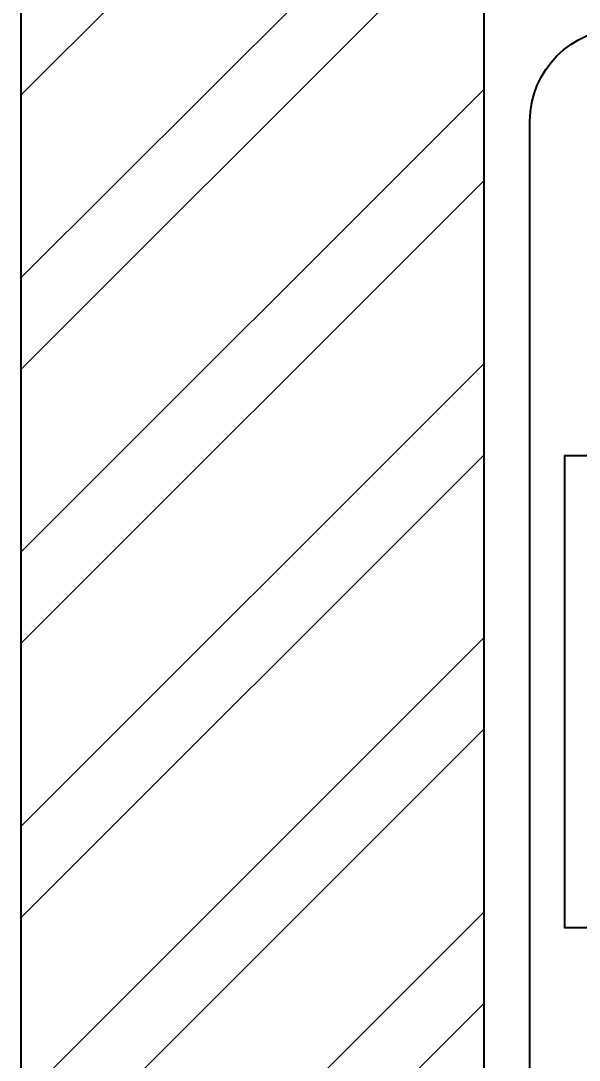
# Model space of a CAD drawing. Header units: millimetres. Extents: x 2137169 to 2150308, y 32445 to 49633.
# Drawn here: x 2141286 to 2141587, y 48586 to 49148 of the extents above; entities that cross this region are included whole.
import ezdxf

# ---------------------------------------------------------------- set-up
doc = ezdxf.new("R2010")
doc.units = ezdxf.units.MM
doc.header["$LTSCALE"] = 40
doc.layers.add('A-WALL', color=1, linetype='Continuous')
doc.layers.add('PDF_Geometry', color=7, linetype='Continuous')
for name, color, linetype, lineweight in [('LENS-DIM', 252, 'Continuous', 5), ('LENS-FURNITURE', 13, 'Continuous', 9), ('LENS_PARTITION', 21, 'Continuous', 25), ('LN-HATCH', 251, 'Continuous', 0)]:
    doc.layers.add(name, color=color, linetype=linetype, lineweight=lineweight)
doc.styles.get("Standard").update_dxf_attribs({"font": 'Gill Sans MT Condensed Regular.ttf', "height": 100})

# ---------------------------------------------------------------- blocks, each defined once
blk = doc.blocks.new('A$C0b04b9d4')
at = {"layer": 'LN-HATCH'}
h = blk.add_hatch(dxfattribs=at)
h.set_pattern_fill('ANSI32', color=256, scale=11, angle=180)
h.set_pattern_definition([(225, (-5155090.452047868, -36221.76382763917), (74.08711299882052, -74.08711299882054), []), (225, (-5155139.843477868, -36221.76382763917), (74.08711299882052, -74.08711299882054), [])])
h.paths.add_polyline_path([(6658.680859199725, 7739.755511949391), (6378.680859199725, 7739.755511949391), (5854.654239115305, -2299.541785838359), (6105.998849609867, -2284.262899265828)])
h.paths.add_polyline_path([(0, -2384.939611560192), (250.0000000009313, -2369.742461974907), (250, 11527.75913878053), (5777.598481958732, 10937.72861224186), (5778.732920842245, 11189.02773444867), (0, 11805.86501724692)])
at = {"layer": 'A-WALL'}
for p, q in [((0, 11805.86501724692), (0, -2384.939611560163)), ((250, 11527.75913878053), (250, -2369.742461974893))]:
    blk.add_line(p, q, dxfattribs=at)
blk = doc.blocks.new('MINGSING')
at = {"layer": 'LENS_PARTITION', "color": 1}
blk.add_lwpolyline([(0, 225.050557859242), (255, 225.050557859242), (255, 575.0505578592418), (0, 575.0505578592418)], close=True, dxfattribs=at)
at = {"insert": (7.55703631043434, 290.8781383554451), "char_height": 25, "width": 317.4808165720382, "attachment_point": 1}
blk.add_mtext('CM2200^J{\\H0.4x;305mm W x 350mm D x 560mm H}', dxfattribs=at)
blk = doc.blocks.new('MOROTISED TABLE-TRIAL SET 950x600')
at = {"layer": 'PDF_Geometry', "lineweight": 25}
blk.add_lwpolyline([(415.5923622683621, 2.18279e-11), (550.0003704861738, 2.18279e-11, 0.4142524001247118), (599.9958994225599, 50.00260162355697), (599.9958994225599, 899.9973678589085, 0.4142518501714829), (550.0003704861738, 950.0000000000218), (50.00260613719, 950.0000000000218, 0.4142929195148918), (4.605390131e-07, 899.9973678589085), (4.605390131e-07, 50.00260162355697, 0.414163635492108), (50.00260613719, 2.18279e-11), (415.5923622683621, 2.18279e-11)], format="xyb", dxfattribs=at)

msp = doc.modelspace()

# ---------------------------------------------------------------- block references
at = {"rotation": 90.00000000000006}
msp.add_blockref('MINGSING', (2142154.251677308, 48657.54999749901), dxfattribs=at)
at = {"layer": 'LENS-DIM', "color": 3}
msp.add_blockref('A$C0b04b9d4', (2141285.591679964, 37827.24567731895), dxfattribs=at)
at = {"layer": 'LENS-FURNITURE', "xscale": -1, "rotation": 180}
msp.add_blockref('MOROTISED TABLE-TRIAL SET 950x600', (2141560.450548205, 49143.35414009707), dxfattribs=at)

doc.saveas('drawing.dxf')
